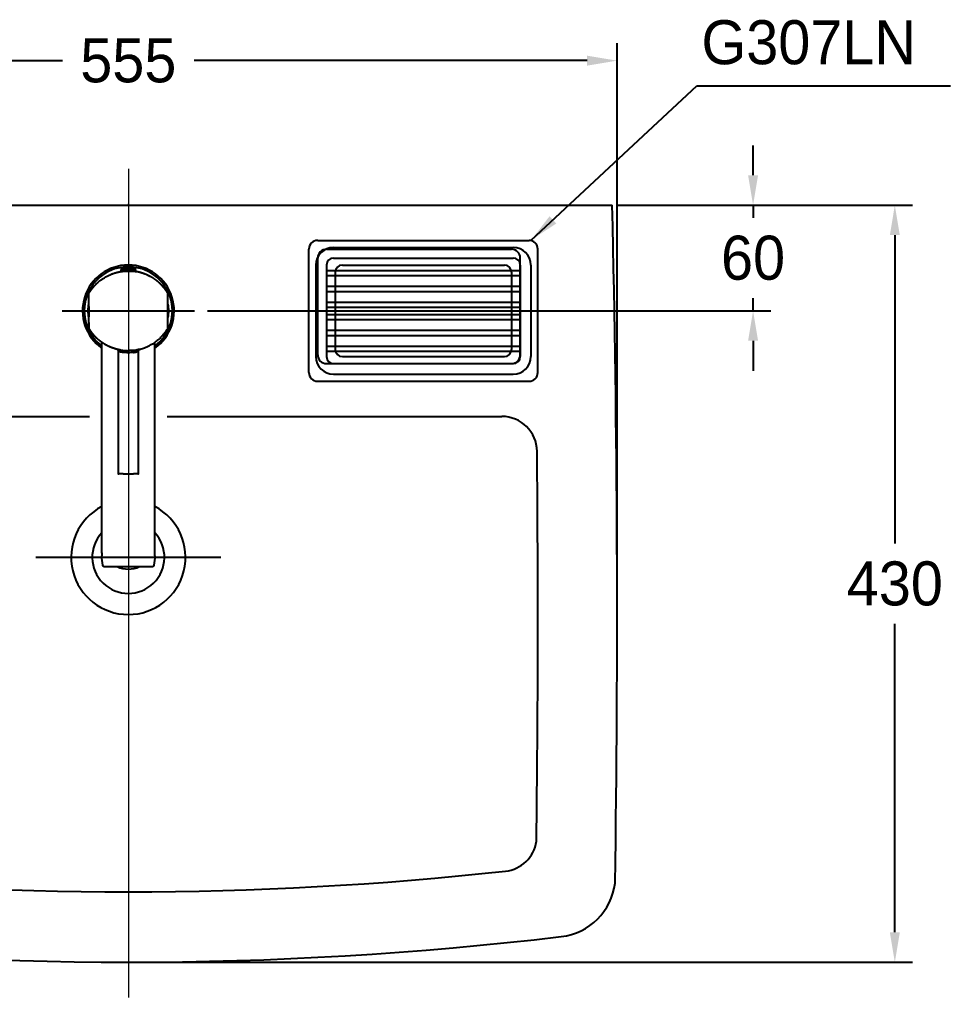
# Model space of a CAD drawing. Header units: millimetres. Extents: x 0 to 3746, y -67 to 2530.
# Drawn here: x 2343 to 2871, y 1362 to 1918 of the extents above; entities that cross this region are included whole.
import ezdxf
from ezdxf.lldxf.tags import DXFTag

# ---------------------------------------------------------------- set-up
doc = ezdxf.new("R2010")
doc.units = ezdxf.units.MM
for name, color, linetype in [('61', 7, 'Continuous'), ('TEXT', 7, 'Continuous'), ('내부선 및 부속', 4, 'Continuous'), ('외형선', 3, 'Continuous'), ('중심선', 1, 'DASHED'), ('치수선', 7, 'Continuous')]:
    doc.layers.add(name, color=color, linetype=linetype)
doc.styles.add('____', font='')
doc.styles.add('타이틀', font='H2GTRM.TTF', dxfattribs={"height": 25})
doc.styles.get('____').set_extended_font_data('굴림')
tags = doc.linetypes.add('DASHED', pattern=[25.72, 12.86, -12.86]).pattern_tags.tags
tags[6:7] = [DXFTag(74, 4), DXFTag(75, 0), DXFTag(340, '0'), DXFTag(46, 0.0), DXFTag(50, 0.0), DXFTag(44, 0.0), DXFTag(45, 0.0)]
tags[4:5] = [DXFTag(74, 4), DXFTag(75, 0), DXFTag(340, '0'), DXFTag(46, 0.0), DXFTag(50, 0.0), DXFTag(44, 0.0), DXFTag(45, 0.0)]
doc.dimstyles.new('MSADIM', dxfattribs={"dimtxt": 33, "dimasz": 17, "dimexe": 10, "dimexo": 7.5, "dimgap": 10, "dimtad": 0, "dimtih": 1, "dimtoh": 1, "dimdec": 0, "dimzin": 1, "dimdsep": 46, "dimtxsty": '____', "dimcen": 11.25, "dimadec": 0, "dimazin": 0, "dimtfac": 1, "dimtdec": 0, "dimtix": 1, "dimtmove": 0, "dimatfit": 3, "dimfxl": 0, "dimtolj": 1, "dimtzin": 1, "dimarcsym": 0})

# ---------------------------------------------------------------- blocks, each defined once
blk = doc.blocks.new('*D1')
at = {"layer": '치수선', "color": 0, "linetype": 'Continuous', "lineweight": -2}
for p, q in [((2127.24, 1584.57), (2127.24, 1904.17)), ((2682.24, 1584.57), (2682.24, 1904.17)), ((2144.24, 1894.17), (2367.36, 1894.17)), ((2665.24, 1894.17), (2442.12, 1894.17))]:
    blk.add_line(p, q, dxfattribs=at)
at = {"layer": '치수선', "color": 0, "linetype": 'Continuous'}
for points in [[(2144.24, 1897), (2144.24, 1891.33), (2127.24, 1894.17)], [(2665.24, 1897), (2665.24, 1891.33), (2682.24, 1894.17)]]:
    blk.add_solid(points, dxfattribs=at)
at = {"layer": '치수선', "color": 0, "linetype": 'Continuous', "insert": (2404.74, 1894.17), "char_height": 25, "attachment_point": 5, "style": '____'}
blk.add_mtext('\\A1;555', dxfattribs=at)
blk = doc.blocks.new('*D2')
at = {"layer": '치수선', "color": 0, "linetype": 'Continuous', "lineweight": -2}
for p, q in [((2681.98, 1812.07), (2849.92, 1812.07)), ((2839.92, 1795.07), (2839.92, 1619.9)), ((2839.92, 1399.07), (2839.92, 1574.24)), ((2412.24, 1382.07), (2849.92, 1382.07))]:
    blk.add_line(p, q, dxfattribs=at)
at = {"layer": '치수선', "color": 0, "linetype": 'Continuous'}
for points in [[(2837.09, 1795.07), (2842.75, 1795.07), (2839.92, 1812.07)], [(2837.09, 1399.07), (2842.75, 1399.07), (2839.92, 1382.07)]]:
    blk.add_solid(points, dxfattribs=at)
at = {"layer": '치수선', "color": 0, "linetype": 'Continuous', "insert": (2839.92, 1597.07), "char_height": 25, "attachment_point": 5, "style": '____'}
blk.add_mtext('\\A1;430', dxfattribs=at)
blk = doc.blocks.new('*D3')
at = {"layer": '치수선', "color": 0, "linetype": 'Continuous', "lineweight": -2}
for p, q in [((2759.44, 1829.07), (2759.44, 1846.07)), ((2681.98, 1812.07), (2769.44, 1812.07)), ((2759.44, 1812.07), (2759.44, 1804.89)), ((2759.44, 1752.07), (2759.44, 1759.25)), ((2449.74, 1752.07), (2769.44, 1752.07)), ((2759.44, 1735.07), (2759.44, 1718.07))]:
    blk.add_line(p, q, dxfattribs=at)
at = {"layer": '치수선', "color": 0, "linetype": 'Continuous'}
for points in [[(2756.6, 1829.07), (2762.27, 1829.07), (2759.44, 1812.07)], [(2756.6, 1735.07), (2762.27, 1735.07), (2759.44, 1752.07)]]:
    blk.add_solid(points, dxfattribs=at)
at = {"layer": '치수선', "color": 0, "linetype": 'Continuous', "insert": (2759.44, 1782.07), "char_height": 25, "attachment_point": 5, "style": '____'}
blk.add_mtext('\\A1;60', dxfattribs=at)

msp = doc.modelspace()

# ---------------------------------------------------------------- linework, layer by layer
at = {"layer": '61', "linetype": 'Continuous', "lineweight": 18}
msp.add_point((2404.74, 1812.7), dxfattribs=at)
msp.add_point((2404.74, 1812.7), dxfattribs=at)
at = {"layer": '내부선 및 부속'}
for p, q in [((2512.24, 1792.07), (2632.24, 1792.07)), ((2507.24, 1717.07), (2507.24, 1787.07)), ((2517.24, 1787.07), (2622.24, 1787.07)), ((2637.24, 1717.07), (2637.24, 1787.07)), ((2512.24, 1727.07), (2512.24, 1782.07)), ((2627.24, 1727.07), (2627.24, 1782.07)), ((2517.24, 1722.07), (2622.24, 1722.07)), ((2512.24, 1712.07), (2632.24, 1712.07)), ((2192.69, 1692.07), (2382.74, 1692.07)), ((2426.74, 1692.07), (2616.79, 1692.07))]:
    msp.add_line(p, q, dxfattribs=at)
at = {"layer": '내부선 및 부속', "linetype": 'Continuous'}
for p, q in [((2521.24, 1788.07), (2623.24, 1788.07)), ((2511.24, 1778.07), (2511.24, 1726.07)), ((2517.24, 1778.07), (2517.24, 1726.07)), ((2521.24, 1782.07), (2623.24, 1782.07)), ((2526.24, 1778.07), (2618.24, 1778.07)), ((2627.24, 1778.07), (2627.24, 1726.07)), ((2633.24, 1778.07), (2633.24, 1726.07)), ((2517.24, 1775.07), (2627.24, 1775.07)), ((2517.24, 1772.07), (2627.24, 1772.07)), ((2522.24, 1774.07), (2522.24, 1730.07)), ((2622.24, 1774.07), (2622.24, 1730.07)), ((2517.24, 1766.07), (2627.24, 1766.07)), ((2517.24, 1763.07), (2627.24, 1763.07)), ((2517.24, 1757.07), (2627.24, 1757.07)), ((2517.24, 1754.07), (2627.24, 1754.07)), ((2517.24, 1750.07), (2627.24, 1750.07)), ((2517.24, 1747.07), (2627.24, 1747.07)), ((2517.24, 1741.07), (2627.24, 1741.07)), ((2517.24, 1738.07), (2627.24, 1738.07)), ((2517.24, 1732.07), (2627.24, 1732.07)), ((2517.24, 1729.07), (2627.24, 1729.07)), ((2521.24, 1722.07), (2623.24, 1722.07)), ((2526.24, 1726.07), (2618.24, 1726.07)), ((2521.24, 1716.07), (2623.24, 1716.07))]:
    msp.add_line(p, q, dxfattribs=at)
at = {"layer": '내부선 및 부속', "linetype": 'Continuous', "extrusion": (-1, 3.06162e-16, 0)}
for p, q in [((2404.74, 1778.07), (2404.74, 1777.07)), ((2400.39, 1775.59), (2400.39, 1774.59)), ((2400.39, 1775.59), (2404.81, 1775.59)), ((2400.39, 1774.59), (2404.81, 1774.59)), ((2401.68, 1774.59), (2401.68, 1774.41)), ((2404.81, 1775.59), (2409.09, 1775.59)), ((2404.81, 1774.69), (2404.81, 1775.59)), ((2404.81, 1774.59), (2409.09, 1774.59)), ((2407.8, 1774.52), (2407.8, 1774.59)), ((2409.09, 1774.59), (2409.09, 1775.59)), ((2389.74, 1614.49), (2389.74, 1734.15)), ((2419.74, 1614.49), (2419.74, 1734.14)), ((2398.89, 1729.24), (2398.89, 1659.92)), ((2410.59, 1659.92), (2410.59, 1729.24)), ((2401.89, 1659.42), (2399.39, 1659.42)), ((2401.89, 1659.42), (2407.59, 1659.42)), ((2410.09, 1659.42), (2407.59, 1659.42)), ((2389.74, 1614.55), (2389.74, 1612.87)), ((2419.74, 1612.87), (2419.74, 1614.55)), ((2390.79, 1606.8), (2404.74, 1606.8)), ((2404.74, 1606.8), (2418.69, 1606.8))]:
    msp.add_line(p, q, dxfattribs=at)
at = {"layer": '내부선 및 부속'}
for centre, radius, start, end in [((2512.24, 1787.07), 5, 90, 180), ((2632.24, 1787.07), 5, 0, 90), ((2517.24, 1782.07), 5, 90, 180), ((2622.24, 1782.07), 5, 0, 90), ((2517.24, 1727.07), 5, 180, 270), ((2622.24, 1727.07), 5, 270, 0), ((2512.24, 1717.07), 5, 180, 270), ((2632.24, 1717.07), 5, 270, 0), ((2616.79, 1672.07), 20, 0.5476, 90), ((-7322.76, 1577.07), 9960, 359.273548, 0.547604), ((2616.65, 1453.68), 20, 276.271, 351.6986), ((2404.74, 3382.07), 1960, 263.72899, 276.27101)]:
    msp.add_arc(centre, radius, start, end, dxfattribs=at)
at = {"layer": '내부선 및 부속', "linetype": 'Continuous'}
for centre, radius, start, end in [((2521.24, 1778.07), 10, 90, 180), ((2623.24, 1778.07), 10, 0, 90), ((2404.74, 1752.07), 26, 90, 234.765), ((2404.74, 1752.07), 26, 305.235, 90), ((2521.24, 1778.07), 4, 90, 180), ((2526.24, 1774.07), 4, 90, 180), ((2618.24, 1774.07), 4, 0, 90), ((2623.24, 1778.07), 4, 0, 90), ((2404.74, 1752.07), 25, 90, 233.1281), ((2404.74, 1756.92), 19.17, 99.7692, 103.1156), ((2404.74, 1756.92), 19.17, 90, 95.2432), ((2404.74, 1752.07), 25, 306.8719, 90), ((2404.74, 1756.92), 19.17, 84.7749, 90), ((2404.74, 1756.92), 19.17, 76.8844, 80.2618), ((2526.24, 1730.07), 4, 180, 270), ((2618.24, 1730.07), 4, 270, 0), ((2521.24, 1726.07), 10, 180, 270), ((2521.24, 1726.07), 4, 180, 270), ((2623.24, 1726.07), 4, 270, 0), ((2623.24, 1726.07), 10, 270, 0), ((2399.39, 1659.92), 0.5, 180, 270), ((2410.09, 1659.92), 0.5, 270, 0), ((2404.74, 1612.07), 32.5, 117.4864, 62.5136), ((2404.74, 1612.07), 20.5, 137.0297, 42.9703)]:
    msp.add_arc(centre, radius, start, end, dxfattribs=at)
at = {"layer": '내부선 및 부속', "linetype": 'Continuous', "extrusion": (0, 0, -1)}
for start, end in [(74.2191, 81.9112), (98.0888, 101.3034), (350.1619, 10.3106), (170.3222, 189.7144)]:
    msp.add_arc((-2404.74, 1752.07), 22.75, start, end, dxfattribs=at)
at = {"layer": '내부선 및 부속', "linetype": 'Continuous'}
for centre, major_axis, ratio, start_param, end_param in [((2404.74, 1756.92), (0, 19.17), 0.015039, 6.054274, 6.283185), ((2404.74, 1614.83), (-11.8, 0), 0.803557, 1.010091, 1.570796), ((2404.74, 1614.83), (-11.8, 0), 0.803557, 1.570796, 2.131502)]:
    msp.add_ellipse(centre, major_axis=major_axis, ratio=ratio, start_param=start_param, end_param=end_param, dxfattribs=at)
at = {"layer": '내부선 및 부속', "linetype": 'Continuous', "extrusion": (0, 0, -1)}
for centre, start_param, end_param in [((2404.74, 1614.55), 1.570796, 1.57082), ((2404.74, 1612.87), 1.308008, 1.570812), ((2404.74, 1612.87), 4.712373, 4.975177)]:
    msp.add_ellipse(centre, major_axis=(0, -20.25), ratio=0.740741, start_param=start_param, end_param=end_param, dxfattribs=at)
at = {"layer": '내부선 및 부속', "linetype": 'Continuous'}
for points, knots in [([(2388.64, 1769.18), (2388.67, 1769.2), (2388.87, 1769.35), (2389.26, 1769.65), (2389.84, 1770.06), (2390.47, 1770.48), (2391.15, 1770.91), (2391.88, 1771.34), (2392.67, 1771.77), (2393.51, 1772.19), (2394.16, 1772.48), (2394.59, 1772.67), (2394.79, 1772.75), (2394.99, 1772.83), (2395.19, 1772.91), (2395.38, 1772.99), (2395.58, 1773.06), (2395.78, 1773.13), (2395.97, 1773.2), (2396.17, 1773.27), (2396.36, 1773.34), (2396.56, 1773.4), (2396.75, 1773.47), (2396.94, 1773.53), (2397.13, 1773.59), (2397.33, 1773.64), (2397.52, 1773.7), (2397.71, 1773.75), (2397.9, 1773.8), (2398.09, 1773.86), (2398.27, 1773.9), (2398.46, 1773.95), (2398.65, 1774), (2398.83, 1774.04), (2399.02, 1774.08), (2399.2, 1774.12), (2399.39, 1774.16), (2399.57, 1774.2), (2399.75, 1774.23), (2399.93, 1774.27), (2400.11, 1774.3), (2400.29, 1774.33), (2400.47, 1774.36), (2400.64, 1774.39), (2400.82, 1774.42), (2401, 1774.45), (2401.17, 1774.47), (2401.34, 1774.49), (2401.52, 1774.51), (2401.69, 1774.54), (2401.86, 1774.56), (2402.03, 1774.57), (2402.19, 1774.59), (2402.36, 1774.61), (2402.53, 1774.62), (2402.69, 1774.63), (2402.86, 1774.65), (2403.02, 1774.66), (2403.18, 1774.67), (2403.34, 1774.68), (2403.5, 1774.69), (2403.66, 1774.69), (2403.82, 1774.7), (2403.97, 1774.7), (2404.13, 1774.71), (2404.28, 1774.71), (2404.44, 1774.71), (2404.59, 1774.71), (2404.69, 1774.71), (2404.74, 1774.71)], [0, 0, 0, 0, 0.005294, 0.043779, 0.084881, 0.128601, 0.174936, 0.223886, 0.275451, 0.329629, 0.386419, 0.398888, 0.411291, 0.423627, 0.435897, 0.4481, 0.460236, 0.472306, 0.48431, 0.496247, 0.508117, 0.519921, 0.531658, 0.543329, 0.554934, 0.566472, 0.577944, 0.589349, 0.600688, 0.611961, 0.623168, 0.634308, 0.645382, 0.65639, 0.667331, 0.678206, 0.689016, 0.699759, 0.710435, 0.721046, 0.73159, 0.742068, 0.752481, 0.762826, 0.773106, 0.78332, 0.793467, 0.803549, 0.813564, 0.823513, 0.833396, 0.843213, 0.852964, 0.862649, 0.872268, 0.88182, 0.891307, 0.900728, 0.910082, 0.919371, 0.928593, 0.93775, 0.946841, 0.955865, 0.964824, 0.973717, 0.982544, 0.991305, 1, 1, 1, 1]), ([(2402.99, 1776.01), (2402.99, 1776.01), (2402.99, 1776.01), (2402.97, 1776.01), (2402.97, 1776.01), (2402.96, 1776.01), (2402.95, 1776.01), (2402.95, 1776.01), (2402.94, 1776.01), (2402.92, 1776), (2402.9, 1776), (2402.86, 1776), (2402.86, 1775.99), (2402.84, 1775.99), (2402.83, 1775.99), (2402.81, 1775.99), (2402.79, 1775.99), (2402.74, 1775.98), (2402.71, 1775.97), (2402.66, 1775.97), (2402.64, 1775.97), (2402.62, 1775.96), (2402.59, 1775.96), (2402.54, 1775.95), (2402.49, 1775.95), (2402.46, 1775.94), (2402.44, 1775.94), (2402.42, 1775.94), (2402.41, 1775.94), (2402.35, 1775.93), (2402.3, 1775.92), (2402.23, 1775.91), (2402.2, 1775.91), (2402.17, 1775.9), (2402.15, 1775.9), (2402.13, 1775.9), (2402.12, 1775.9), (2402.06, 1775.89), (2402.01, 1775.88), (2401.95, 1775.88), (2401.94, 1775.87), (2401.92, 1775.87), (2401.91, 1775.87), (2401.88, 1775.87), (2401.86, 1775.86), (2401.79, 1775.85), (2401.76, 1775.85), (2401.7, 1775.84), (2401.68, 1775.84), (2401.65, 1775.84), (2401.62, 1775.83), (2401.6, 1775.83), (2401.57, 1775.83), (2401.56, 1775.82), (2401.53, 1775.82), (2401.52, 1775.82), (2401.5, 1775.82), (2401.5, 1775.82), (2401.49, 1775.82), (2401.49, 1775.82), (2401.49, 1775.82)], [0, 0, 0, 0, 0.0625, 0.0625, 0.09375, 0.09375, 0.109375, 0.109375, 0.125, 0.125, 0.1875, 0.1875, 0.203125, 0.203125, 0.21875, 0.21875, 0.25, 0.25, 0.3125, 0.3125, 0.328125, 0.328125, 0.34375, 0.375, 0.40625, 0.40625, 0.421875, 0.421875, 0.4375, 0.4375, 0.5, 0.5, 0.53125, 0.53125, 0.546875, 0.546875, 0.5625, 0.5625, 0.625, 0.625, 0.640625, 0.640625, 0.65625, 0.65625, 0.6875, 0.6875, 0.75, 0.75, 0.78125, 0.78125, 0.8125, 0.84375, 0.84375, 0.875, 0.875, 0.9375, 0.9375, 0.96875, 0.96875, 1, 1, 1, 1]), ([(2425.4, 1764.6), (2425.38, 1764.63), (2425.34, 1764.68), (2425.28, 1764.76), (2425.22, 1764.84), (2425.15, 1764.92), (2425.09, 1765), (2425.02, 1765.09), (2424.95, 1765.17), (2424.88, 1765.25), (2424.81, 1765.33), (2424.74, 1765.42), (2424.67, 1765.5), (2424.6, 1765.58), (2424.53, 1765.67), (2424.46, 1765.75), (2424.38, 1765.83), (2424.31, 1765.92), (2424.24, 1766), (2424.16, 1766.08), (2424.08, 1766.17), (2424.01, 1766.25), (2423.93, 1766.34), (2423.85, 1766.42), (2423.77, 1766.5), (2423.69, 1766.59), (2423.61, 1766.67), (2423.53, 1766.75), (2423.45, 1766.84), (2423.37, 1766.92), (2423.29, 1767.01), (2423.2, 1767.09), (2423.12, 1767.17), (2423.03, 1767.26), (2422.95, 1767.34), (2422.86, 1767.42), (2422.73, 1767.55), (2422.54, 1767.73), (2422.3, 1767.94), (2422.06, 1768.16), (2421.82, 1768.37), (2421.58, 1768.58), (2421.33, 1768.78), (2421.08, 1768.99), (2420.83, 1769.18), (2420.58, 1769.38), (2420.32, 1769.57), (2420.06, 1769.76), (2419.8, 1769.95), (2419.53, 1770.13), (2419.27, 1770.31), (2419, 1770.49), (2418.73, 1770.66), (2418.45, 1770.84), (2418.18, 1771), (2417.9, 1771.17), (2417.62, 1771.33), (2417.43, 1771.43), (2417.33, 1771.49), (2417.33, 1771.49), (2417.32, 1771.49), (2417.32, 1771.49), (2417.31, 1771.5), (2417.31, 1771.5), (2417.3, 1771.5), (2417.29, 1771.51), (2417.28, 1771.51), (2417.27, 1771.52), (2417.26, 1771.53), (2417.25, 1771.53), (2417.23, 1771.54), (2417.22, 1771.55), (2417.21, 1771.55), (2417.19, 1771.56), (2417.17, 1771.57), (2417.16, 1771.58), (2417.14, 1771.59), (2417.12, 1771.6), (2417.1, 1771.61), (2417.08, 1771.62), (2417.06, 1771.63), (2417.04, 1771.65), (2417.01, 1771.66), (2416.99, 1771.67), (2416.96, 1771.69), (2416.94, 1771.7), (2416.91, 1771.71), (2416.88, 1771.73), (2416.85, 1771.74), (2416.82, 1771.76), (2416.79, 1771.77), (2416.76, 1771.79), (2416.73, 1771.81), (2416.7, 1771.82), (2416.66, 1771.84), (2416.63, 1771.86), (2416.59, 1771.88), (2416.55, 1771.9), (2416.52, 1771.92), (2416.48, 1771.94), (2416.44, 1771.96), (2416.4, 1771.98), (2416.36, 1772), (2416.31, 1772.02), (2416.27, 1772.04), (2416.23, 1772.06), (2416.18, 1772.08), (2416.13, 1772.1), (2416.09, 1772.13), (2416.04, 1772.15), (2415.99, 1772.17), (2415.94, 1772.2), (2415.89, 1772.22), (2415.84, 1772.25), (2415.79, 1772.27), (2415.73, 1772.3), (2415.68, 1772.32), (2415.62, 1772.35), (2415.57, 1772.37), (2415.51, 1772.4), (2415.45, 1772.42), (2415.39, 1772.45), (2415.33, 1772.48), (2415.27, 1772.5), (2415.21, 1772.53), (2415.14, 1772.56), (2415.08, 1772.59), (2415.01, 1772.61), (2414.95, 1772.64), (2414.88, 1772.67), (2414.81, 1772.7), (2414.74, 1772.73), (2414.67, 1772.76), (2414.6, 1772.79), (2414.53, 1772.82), (2414.46, 1772.84), (2414.39, 1772.87), (2414.31, 1772.9), (2414.23, 1772.93), (2414.16, 1772.96), (2414.08, 1772.99), (2414, 1773.02), (2413.92, 1773.05), (2413.84, 1773.08), (2413.76, 1773.11), (2413.67, 1773.14), (2413.59, 1773.17), (2413.51, 1773.2), (2413.42, 1773.24), (2413.33, 1773.27), (2413.24, 1773.3), (2413.15, 1773.33), (2413.06, 1773.36), (2412.97, 1773.39), (2412.88, 1773.42), (2412.79, 1773.45), (2412.69, 1773.48), (2412.6, 1773.51), (2412.5, 1773.54), (2412.4, 1773.57), (2412.31, 1773.6), (2412.21, 1773.63), (2412.11, 1773.66), (2412, 1773.69), (2411.9, 1773.72), (2411.8, 1773.75), (2411.69, 1773.78), (2411.59, 1773.81), (2411.48, 1773.83), (2411.37, 1773.86), (2411.26, 1773.89), (2411.15, 1773.92), (2411.04, 1773.95), (2410.93, 1773.97), (2410.81, 1774), (2410.7, 1774.03), (2410.58, 1774.06), (2410.47, 1774.08), (2410.35, 1774.11), (2410.23, 1774.13), (2410.11, 1774.16), (2409.99, 1774.18), (2409.87, 1774.21), (2409.74, 1774.23), (2409.62, 1774.26), (2409.49, 1774.28), (2409.37, 1774.3), (2409.24, 1774.33), (2409.11, 1774.35), (2408.98, 1774.37), (2408.85, 1774.39), (2408.72, 1774.41), (2408.58, 1774.43), (2408.45, 1774.45), (2408.32, 1774.47), (2408.18, 1774.49), (2408.04, 1774.51), (2407.9, 1774.52), (2407.76, 1774.54), (2407.62, 1774.56), (2407.48, 1774.57), (2407.34, 1774.59), (2407.19, 1774.6), (2407.05, 1774.61), (2406.9, 1774.63), (2406.75, 1774.64), (2406.61, 1774.65), (2406.46, 1774.66), (2406.31, 1774.67), (2406.15, 1774.68), (2406, 1774.68), (2405.85, 1774.69), (2405.69, 1774.7), (2405.54, 1774.7), (2405.38, 1774.71), (2405.22, 1774.71), (2405.06, 1774.71), (2404.9, 1774.71), (2404.79, 1774.71), (2404.74, 1774.71)], [0, 0, 0, 0, 0.003831, 0.008206, 0.012603, 0.017022, 0.021464, 0.025928, 0.030415, 0.034923, 0.039454, 0.044007, 0.048582, 0.053178, 0.057796, 0.062435, 0.067096, 0.071779, 0.076482, 0.081207, 0.085952, 0.090718, 0.095505, 0.100312, 0.105139, 0.109986, 0.114852, 0.119738, 0.124643, 0.129567, 0.13451, 0.139471, 0.144451, 0.149448, 0.154463, 0.159496, 0.164547, 0.178082, 0.191602, 0.205107, 0.218601, 0.232085, 0.245563, 0.259036, 0.272507, 0.285978, 0.299452, 0.312931, 0.326419, 0.339917, 0.35343, 0.366961, 0.38051, 0.394075, 0.407654, 0.421243, 0.43484, 0.448442, 0.448554, 0.448708, 0.448903, 0.44914, 0.449419, 0.44974, 0.450102, 0.450506, 0.450952, 0.451439, 0.451968, 0.452539, 0.453152, 0.453806, 0.454502, 0.455239, 0.456019, 0.45684, 0.457702, 0.458607, 0.459553, 0.460541, 0.46157, 0.462641, 0.463754, 0.464909, 0.466105, 0.467343, 0.468622, 0.469943, 0.471306, 0.47271, 0.474156, 0.475644, 0.477173, 0.478744, 0.480356, 0.48201, 0.483706, 0.485443, 0.487221, 0.489041, 0.490903, 0.492805, 0.49475, 0.496735, 0.498762, 0.50083, 0.50294, 0.50509, 0.507282, 0.509515, 0.51179, 0.514105, 0.516461, 0.518859, 0.521298, 0.523777, 0.526298, 0.52886, 0.531463, 0.534107, 0.536792, 0.539518, 0.542285, 0.545093, 0.547942, 0.550832, 0.553764, 0.556736, 0.559749, 0.562803, 0.565898, 0.569034, 0.572211, 0.575429, 0.578689, 0.581989, 0.58533, 0.588713, 0.592136, 0.5956, 0.599106, 0.602652, 0.606239, 0.609868, 0.613537, 0.617247, 0.620999, 0.624791, 0.628624, 0.632499, 0.636414, 0.64037, 0.644367, 0.648406, 0.652485, 0.656605, 0.660767, 0.664969, 0.669212, 0.673496, 0.677822, 0.682188, 0.686596, 0.691044, 0.695534, 0.700064, 0.704636, 0.709249, 0.713903, 0.718598, 0.723335, 0.728112, 0.732931, 0.737791, 0.742692, 0.747635, 0.752619, 0.757644, 0.762711, 0.767819, 0.772969, 0.77816, 0.783393, 0.788667, 0.793983, 0.799341, 0.804741, 0.810182, 0.815665, 0.821191, 0.826758, 0.832367, 0.838018, 0.843712, 0.849448, 0.855226, 0.861047, 0.86691, 0.872815, 0.878763, 0.884754, 0.890788, 0.896864, 0.902984, 0.909146, 0.915352, 0.921601, 0.927893, 0.934229, 0.940608, 0.947031, 0.953498, 0.960008, 0.966563, 0.973162, 0.979805, 0.986492, 0.993224, 1, 1, 1, 1]), ([(2404.74, 1774.71), (2404.74, 1774.71), (2404.74, 1774.69), (2404.74, 1774.55), (2404.74, 1774.34), (2404.74, 1774.19), (2404.74, 1774.11)], [0, 0, 0, 0, 0.249645, 0.499764, 0.749882, 1, 1, 1, 1]), ([(2407.99, 1775.82), (2407.99, 1775.82), (2407.99, 1775.82), (2407.97, 1775.82), (2407.97, 1775.82), (2407.96, 1775.82), (2407.95, 1775.82), (2407.95, 1775.82), (2407.94, 1775.82), (2407.92, 1775.83), (2407.9, 1775.83), (2407.86, 1775.83), (2407.86, 1775.83), (2407.84, 1775.84), (2407.83, 1775.84), (2407.81, 1775.84), (2407.79, 1775.84), (2407.74, 1775.85), (2407.71, 1775.85), (2407.65, 1775.86), (2407.64, 1775.86), (2407.62, 1775.87), (2407.59, 1775.87), (2407.54, 1775.88), (2407.49, 1775.88), (2407.46, 1775.89), (2407.44, 1775.89), (2407.42, 1775.89), (2407.41, 1775.89), (2407.35, 1775.9), (2407.3, 1775.91), (2407.23, 1775.92), (2407.2, 1775.92), (2407.17, 1775.93), (2407.15, 1775.93), (2407.13, 1775.93), (2407.12, 1775.93), (2407.06, 1775.94), (2407.01, 1775.95), (2406.95, 1775.95), (2406.94, 1775.95), (2406.92, 1775.96), (2406.91, 1775.96), (2406.88, 1775.96), (2406.85, 1775.97), (2406.79, 1775.97), (2406.75, 1775.98), (2406.7, 1775.99), (2406.68, 1775.99), (2406.65, 1775.99), (2406.62, 1776), (2406.6, 1776), (2406.57, 1776), (2406.56, 1776), (2406.53, 1776.01), (2406.52, 1776.01), (2406.5, 1776.01), (2406.5, 1776.01), (2406.49, 1776.01), (2406.49, 1776.01), (2406.49, 1776.01)], [0, 0, 0, 0, 0.0625, 0.0625, 0.09375, 0.09375, 0.109375, 0.109375, 0.125, 0.125, 0.1875, 0.1875, 0.203125, 0.203125, 0.21875, 0.21875, 0.25, 0.25, 0.3125, 0.3125, 0.328125, 0.328125, 0.34375, 0.375, 0.40625, 0.40625, 0.421875, 0.421875, 0.4375, 0.4375, 0.5, 0.5, 0.53125, 0.53125, 0.546875, 0.546875, 0.5625, 0.5625, 0.625, 0.625, 0.640625, 0.640625, 0.65625, 0.65625, 0.6875, 0.6875, 0.75, 0.75, 0.78125, 0.78125, 0.8125, 0.84375, 0.84375, 0.875, 0.875, 0.9375, 0.9375, 0.96875, 0.96875, 1, 1, 1, 1]), ([(2388.65, 1769.16), (2388.5, 1769.05), (2387.64, 1768.42), (2386.12, 1766.99), (2384.14, 1764.79), (2382.96, 1763.09), (2382.4, 1762.18)], [0, 0, 0, 0, 0.059469, 0.340099, 0.661695, 1, 1, 1, 1]), ([(2382.37, 1756.23), (2382.37, 1756.24), (2382.37, 1756.28), (2382.37, 1756.34), (2382.37, 1756.39), (2382.37, 1756.44), (2382.37, 1756.5), (2382.37, 1756.55), (2382.37, 1756.61), (2382.37, 1756.66), (2382.37, 1756.72), (2382.37, 1756.78), (2382.37, 1756.83), (2382.37, 1756.89), (2382.37, 1756.94), (2382.37, 1757), (2382.37, 1757.06), (2382.37, 1757.11), (2382.37, 1757.17), (2382.37, 1757.23), (2382.37, 1757.29), (2382.37, 1757.34), (2382.37, 1757.4), (2382.37, 1757.46), (2382.37, 1757.52), (2382.37, 1757.58), (2382.37, 1757.63), (2382.37, 1757.69), (2382.37, 1757.75), (2382.37, 1757.81), (2382.37, 1757.87), (2382.37, 1757.93), (2382.37, 1757.99), (2382.37, 1758.05), (2382.37, 1758.11), (2382.37, 1758.17), (2382.37, 1758.23), (2382.37, 1758.29), (2382.37, 1758.35), (2382.37, 1758.41), (2382.37, 1758.47), (2382.37, 1758.53), (2382.37, 1758.59), (2382.37, 1758.65), (2382.38, 1758.72), (2382.38, 1758.78), (2382.38, 1758.84), (2382.38, 1758.9), (2382.38, 1758.96), (2382.38, 1759.02), (2382.38, 1759.09), (2382.38, 1759.15), (2382.38, 1759.21), (2382.38, 1759.27), (2382.38, 1759.34), (2382.38, 1759.4), (2382.38, 1759.46), (2382.38, 1759.53), (2382.38, 1759.59), (2382.38, 1759.65), (2382.38, 1759.72), (2382.38, 1759.78), (2382.38, 1759.85), (2382.38, 1759.91), (2382.38, 1759.97), (2382.38, 1760.04), (2382.38, 1760.1), (2382.38, 1760.17), (2382.38, 1760.23), (2382.38, 1760.3), (2382.38, 1760.36), (2382.38, 1760.43), (2382.38, 1760.49), (2382.38, 1760.56), (2382.38, 1760.62), (2382.38, 1760.69), (2382.38, 1760.75), (2382.38, 1760.82), (2382.38, 1760.89), (2382.39, 1760.95), (2382.39, 1761.02), (2382.39, 1761.08), (2382.39, 1761.15), (2382.39, 1761.22), (2382.39, 1761.28), (2382.39, 1761.35), (2382.39, 1761.42), (2382.39, 1761.48), (2382.39, 1761.55), (2382.39, 1761.62), (2382.39, 1761.69), (2382.39, 1761.75), (2382.39, 1761.82), (2382.39, 1761.89), (2382.39, 1761.96), (2382.39, 1762.02), (2382.39, 1762.09), (2382.39, 1762.14), (2382.39, 1762.16)], [0, 0, 0, 0, 0.01106, 0.022107, 0.033141, 0.044161, 0.055168, 0.066161, 0.077142, 0.088108, 0.099062, 0.110002, 0.120929, 0.131842, 0.142743, 0.153629, 0.164502, 0.175362, 0.186209, 0.197042, 0.207861, 0.218667, 0.22946, 0.240239, 0.251005, 0.261757, 0.272496, 0.283222, 0.293933, 0.304632, 0.315316, 0.325988, 0.336645, 0.34729, 0.35792, 0.368537, 0.379141, 0.389731, 0.400307, 0.41087, 0.421419, 0.431955, 0.442477, 0.452985, 0.46348, 0.473961, 0.484429, 0.494882, 0.505322, 0.515749, 0.526162, 0.536561, 0.546946, 0.557318, 0.567676, 0.578021, 0.588351, 0.598668, 0.608971, 0.619261, 0.629536, 0.639798, 0.650046, 0.660281, 0.670501, 0.680708, 0.690901, 0.70108, 0.711246, 0.721397, 0.731535, 0.741659, 0.751769, 0.761865, 0.771948, 0.782016, 0.792071, 0.802111, 0.812138, 0.822151, 0.83215, 0.842135, 0.852107, 0.862064, 0.872007, 0.881937, 0.891852, 0.901754, 0.911641, 0.921515, 0.931375, 0.94122, 0.951052, 0.96087, 0.970673, 0.980463, 0.990238, 1, 1, 1, 1]), ([(2382.39, 1762.18), (2382.39, 1762.18), (2382.39, 1762.18), (2382.39, 1762.17), (2382.39, 1762.17), (2382.39, 1762.16)], [0, 0, 0, 0, 0.5, 0.5, 1, 1, 1, 1]), ([(2427.09, 1762.18), (2427.09, 1762.18), (2427.09, 1762.18), (2427.09, 1762.17), (2427.09, 1762.17), (2427.09, 1762.16)], [0, 0, 0, 0, 0.5, 0.5, 1, 1, 1, 1]), ([(2427.12, 1756.23), (2427.12, 1756.25), (2427.12, 1756.3), (2427.12, 1756.37), (2427.11, 1756.44), (2427.11, 1756.52), (2427.11, 1756.59), (2427.11, 1756.67), (2427.11, 1756.74), (2427.11, 1756.82), (2427.11, 1756.9), (2427.11, 1756.98), (2427.11, 1757.06), (2427.11, 1757.14), (2427.11, 1757.22), (2427.11, 1757.31), (2427.11, 1757.39), (2427.11, 1757.54), (2427.11, 1757.76), (2427.11, 1758.05), (2427.11, 1758.37), (2427.1, 1758.72), (2427.1, 1758.99), (2427.1, 1759.19), (2427.1, 1759.29), (2427.1, 1759.4), (2427.1, 1759.5), (2427.1, 1759.61), (2427.1, 1759.72), (2427.1, 1759.83), (2427.1, 1759.94), (2427.1, 1760.05), (2427.1, 1760.16), (2427.1, 1760.28), (2427.1, 1760.39), (2427.1, 1760.51), (2427.1, 1760.63), (2427.1, 1760.75), (2427.1, 1760.87), (2427.1, 1760.99), (2427.09, 1761.12), (2427.09, 1761.24), (2427.09, 1761.37), (2427.09, 1761.5), (2427.09, 1761.63), (2427.09, 1761.76), (2427.09, 1761.89), (2427.09, 1762.02), (2427.09, 1762.11), (2427.09, 1762.16)], [0, 0, 0, 0, 0.014424, 0.028955, 0.043594, 0.058341, 0.073195, 0.088159, 0.103231, 0.118413, 0.133705, 0.149107, 0.164619, 0.180242, 0.195977, 0.211824, 0.227784, 0.243856, 0.293519, 0.346524, 0.402886, 0.462621, 0.525749, 0.542815, 0.559972, 0.57722, 0.594561, 0.611993, 0.629518, 0.647136, 0.664847, 0.682651, 0.700549, 0.718541, 0.736628, 0.75481, 0.773087, 0.79146, 0.809929, 0.828495, 0.847157, 0.865917, 0.884775, 0.903731, 0.922786, 0.941939, 0.961193, 0.980546, 1, 1, 1, 1]), ([(2382.36, 1755.05), (2382.36, 1755.1), (2382.36, 1755.19), (2382.36, 1755.33), (2382.36, 1755.47), (2382.36, 1755.62), (2382.36, 1755.77), (2382.37, 1755.92), (2382.37, 1756.07), (2382.37, 1756.17), (2382.37, 1756.23)], [0, 0, 0, 0, 0.117598, 0.237295, 0.359099, 0.483017, 0.609058, 0.737229, 0.86754, 1, 1, 1, 1]), ([(2427.12, 1755.05), (2427.12, 1755.08), (2427.12, 1755.14), (2427.12, 1755.24), (2427.12, 1755.33), (2427.12, 1755.42), (2427.12, 1755.52), (2427.12, 1755.61), (2427.12, 1755.71), (2427.12, 1755.81), (2427.12, 1755.91), (2427.12, 1756.02), (2427.12, 1756.12), (2427.12, 1756.19), (2427.12, 1756.23)], [0, 0, 0, 0, 0.077366, 0.155805, 0.23532, 0.315915, 0.397592, 0.480357, 0.564212, 0.649162, 0.735212, 0.822365, 0.910626, 1, 1, 1, 1]), ([(2382.38, 1748.09), (2382.38, 1748.11), (2382.38, 1748.16), (2382.38, 1748.22), (2382.38, 1748.29), (2382.38, 1748.37), (2382.38, 1748.44), (2382.37, 1748.51), (2382.37, 1748.59), (2382.37, 1748.66), (2382.37, 1748.73), (2382.37, 1748.8), (2382.37, 1748.87), (2382.37, 1748.91), (2382.37, 1748.93)], [0, 0, 0, 0, 0.081189, 0.16369, 0.247504, 0.33263, 0.41907, 0.506823, 0.59485, 0.680544, 0.763905, 0.844934, 0.923632, 1, 1, 1, 1]), ([(2382.38, 1745.51), (2382.38, 1745.52), (2382.38, 1745.56), (2382.38, 1745.62), (2382.38, 1745.67), (2382.38, 1745.73), (2382.38, 1745.8), (2382.38, 1745.86), (2382.38, 1745.92), (2382.38, 1745.99), (2382.38, 1746.06), (2382.38, 1746.13), (2382.38, 1746.2), (2382.38, 1746.27), (2382.38, 1746.35), (2382.38, 1746.42), (2382.38, 1746.5), (2382.38, 1746.58), (2382.38, 1746.66), (2382.38, 1746.74), (2382.38, 1746.87), (2382.38, 1747.02), (2382.38, 1747.2), (2382.38, 1747.34), (2382.38, 1747.54), (2382.38, 1747.78), (2382.38, 1747.99), (2382.38, 1748.09)], [0, 0, 0, 0, 0.019153, 0.039028, 0.059626, 0.080947, 0.10299, 0.125757, 0.149246, 0.173458, 0.198392, 0.224049, 0.25043, 0.277532, 0.305358, 0.333906, 0.363177, 0.393171, 0.423887, 0.455326, 0.487488, 0.570544, 0.640418, 0.697109, 0.740618, 0.879871, 1, 1, 1, 1]), ([(2382.38, 1745.51), (2382.38, 1745.24), (2382.38, 1744.96), (2382.38, 1744.4), (2382.39, 1744.11), (2382.39, 1743.22), (2382.39, 1742.6), (2382.39, 1741.96)], [0, 0, 0, 0, 0.25, 0.25, 0.5, 0.5, 1, 1, 1, 1]), ([(2427.09, 1741.96), (2427.09, 1742.6), (2427.09, 1743.22), (2427.09, 1744.11), (2427.1, 1744.4), (2427.1, 1744.96), (2427.1, 1745.24), (2427.1, 1745.51)], [0, 0, 0, 0, 0.5, 0.5, 0.75, 0.75, 1, 1, 1, 1]), ([(2427.1, 1748.09), (2427.1, 1748.11), (2427.1, 1748.16), (2427.1, 1748.24), (2427.1, 1748.31), (2427.11, 1748.38), (2427.11, 1748.45), (2427.11, 1748.51), (2427.11, 1748.58), (2427.11, 1748.65), (2427.11, 1748.7), (2427.11, 1748.72)], [0, 0, 0, 0, 0.124337, 0.243653, 0.357942, 0.467199, 0.571421, 0.670601, 0.780507, 0.890441, 1, 1, 1, 1]), ([(2427.1, 1745.51), (2427.1, 1745.52), (2427.1, 1745.56), (2427.1, 1745.62), (2427.1, 1745.68), (2427.1, 1745.73), (2427.1, 1745.79), (2427.1, 1745.84), (2427.1, 1745.9), (2427.1, 1745.95), (2427.1, 1746), (2427.1, 1746.06), (2427.1, 1746.11), (2427.1, 1746.16), (2427.1, 1746.21), (2427.1, 1746.26), (2427.1, 1746.31), (2427.1, 1746.36), (2427.1, 1746.41), (2427.1, 1746.46), (2427.1, 1746.51), (2427.1, 1746.56), (2427.1, 1746.6), (2427.1, 1746.65), (2427.1, 1746.7), (2427.1, 1746.74), (2427.1, 1746.79), (2427.1, 1746.91), (2427.1, 1747.09), (2427.1, 1747.35), (2427.1, 1747.6), (2427.1, 1747.84), (2427.1, 1748.01), (2427.1, 1748.09)], [0, 0, 0, 0, 0.020289, 0.040466, 0.060532, 0.080487, 0.10033, 0.120063, 0.139686, 0.159198, 0.178601, 0.197893, 0.217076, 0.23615, 0.255114, 0.27397, 0.292716, 0.311354, 0.329884, 0.348306, 0.366619, 0.384825, 0.402923, 0.420914, 0.438798, 0.456574, 0.474244, 0.491806, 0.594173, 0.696139, 0.797743, 0.899018, 1, 1, 1, 1]), ([(2400.14, 1729.83), (2400.11, 1729.84), (2400.06, 1729.85), (2399.97, 1729.86), (2399.89, 1729.88), (2399.81, 1729.89), (2399.73, 1729.91), (2399.65, 1729.92), (2399.57, 1729.94), (2399.49, 1729.96), (2399.41, 1729.97), (2399.32, 1729.99), (2399.24, 1730.01), (2399.16, 1730.02), (2399.07, 1730.04), (2398.99, 1730.06), (2398.91, 1730.08), (2398.82, 1730.1), (2398.74, 1730.12), (2398.65, 1730.14), (2398.57, 1730.16), (2398.48, 1730.18), (2398.4, 1730.2), (2398.31, 1730.22), (2398.23, 1730.24), (2398.14, 1730.27), (2398.06, 1730.29), (2397.97, 1730.31), (2397.88, 1730.33), (2397.8, 1730.36), (2397.71, 1730.38), (2397.62, 1730.41), (2397.53, 1730.43), (2397.45, 1730.46), (2397.36, 1730.48), (2397.27, 1730.51), (2397.18, 1730.53), (2397.09, 1730.56), (2397, 1730.59), (2396.91, 1730.62), (2396.83, 1730.64), (2396.74, 1730.67), (2396.65, 1730.7), (2396.56, 1730.73), (2396.47, 1730.76), (2396.38, 1730.79), (2396.29, 1730.82), (2396.2, 1730.85), (2396.1, 1730.88), (2396.01, 1730.91), (2395.92, 1730.95), (2395.83, 1730.98), (2395.74, 1731.01), (2395.65, 1731.05), (2395.56, 1731.08), (2395.46, 1731.11), (2395.37, 1731.15), (2395.28, 1731.18), (2395.19, 1731.22), (2395.09, 1731.26), (2395, 1731.29), (2394.91, 1731.33), (2394.81, 1731.37), (2394.72, 1731.41), (2394.63, 1731.44), (2394.53, 1731.48), (2394.44, 1731.52), (2394.35, 1731.56), (2394.25, 1731.6), (2394.16, 1731.65), (2394.06, 1731.69), (2393.97, 1731.73), (2393.87, 1731.77), (2393.78, 1731.81), (2393.68, 1731.86), (2393.59, 1731.9), (2393.49, 1731.95), (2393.4, 1731.99), (2393.3, 1732.04), (2393.21, 1732.08), (2393.11, 1732.13), (2393.02, 1732.18), (2392.92, 1732.23), (2392.83, 1732.28), (2392.73, 1732.32), (2392.63, 1732.37), (2392.54, 1732.42), (2392.44, 1732.47), (2392.34, 1732.53), (2392.25, 1732.58), (2392.15, 1732.63), (2392.06, 1732.68), (2391.96, 1732.74), (2391.86, 1732.79), (2391.77, 1732.84), (2391.67, 1732.9), (2391.57, 1732.96), (2391.48, 1733.01), (2391.38, 1733.07), (2391.28, 1733.13), (2391.19, 1733.18), (2391.09, 1733.24), (2390.99, 1733.3), (2390.9, 1733.36), (2390.8, 1733.42), (2390.7, 1733.48), (2390.61, 1733.55), (2390.51, 1733.61), (2390.38, 1733.69), (2390.21, 1733.81), (2390.01, 1733.94), (2389.81, 1734.08), (2389.61, 1734.22), (2389.41, 1734.36), (2389.22, 1734.5), (2389.03, 1734.64), (2388.85, 1734.78), (2388.66, 1734.92), (2388.48, 1735.06), (2388.3, 1735.21), (2388.12, 1735.35), (2387.95, 1735.5), (2387.78, 1735.64), (2387.61, 1735.79), (2387.44, 1735.93), (2387.27, 1736.08), (2387.11, 1736.23), (2386.95, 1736.37), (2386.79, 1736.52), (2386.64, 1736.67), (2386.49, 1736.81), (2386.34, 1736.96), (2386.19, 1737.11), (2386.04, 1737.26), (2385.9, 1737.41), (2385.76, 1737.55), (2385.62, 1737.7), (2385.48, 1737.85), (2385.35, 1738), (2385.21, 1738.14), (2385.08, 1738.29), (2384.95, 1738.44), (2384.86, 1738.55), (2384.81, 1738.61), (2384.8, 1738.62)], [0, 0, 0, 0, 0.004511, 0.009039, 0.013585, 0.018149, 0.02273, 0.027329, 0.031946, 0.036581, 0.041233, 0.045904, 0.050591, 0.055297, 0.06002, 0.064761, 0.06952, 0.074297, 0.079091, 0.083903, 0.088733, 0.09358, 0.098446, 0.103329, 0.10823, 0.113148, 0.118084, 0.123038, 0.12801, 0.133, 0.138007, 0.143032, 0.148075, 0.153136, 0.158214, 0.16331, 0.168424, 0.173556, 0.178706, 0.183873, 0.189058, 0.194261, 0.199481, 0.20472, 0.209976, 0.21525, 0.220542, 0.225851, 0.231179, 0.236524, 0.241887, 0.247268, 0.252666, 0.258083, 0.263517, 0.268969, 0.274439, 0.279926, 0.285432, 0.290955, 0.296496, 0.302055, 0.307632, 0.313226, 0.318839, 0.324469, 0.330117, 0.335783, 0.341467, 0.347169, 0.352888, 0.358626, 0.364381, 0.370154, 0.375945, 0.381754, 0.387581, 0.393425, 0.399288, 0.405168, 0.411067, 0.416983, 0.422917, 0.428869, 0.43484, 0.440828, 0.446834, 0.452858, 0.4589, 0.46496, 0.471038, 0.477133, 0.483247, 0.489379, 0.49553, 0.501698, 0.507884, 0.514088, 0.52031, 0.526551, 0.532809, 0.539086, 0.545381, 0.551694, 0.558025, 0.564374, 0.570742, 0.577127, 0.583531, 0.597138, 0.610658, 0.624092, 0.637439, 0.650699, 0.663872, 0.676959, 0.689959, 0.702872, 0.715698, 0.728437, 0.741089, 0.753654, 0.766132, 0.778522, 0.790826, 0.803043, 0.815172, 0.827214, 0.839169, 0.851036, 0.862816, 0.874509, 0.886114, 0.897631, 0.909061, 0.920404, 0.931659, 0.942826, 0.953906, 0.964898, 0.975803, 0.98662, 0.997349, 1, 1, 1, 1]), ([(2422.58, 1736.47), (2422.81, 1736.66), (2423.78, 1737.53), (2425.34, 1739.33), (2426.52, 1741.03), (2427.08, 1741.94)], [0, 0, 0, 0, 0.124211, 0.550866, 1, 1, 1, 1]), ([(2425.41, 1739.52), (2425.45, 1739.57), (2425.5, 1739.63), (2425.82, 1740.05), (2426.09, 1740.42), (2426.6, 1741.18), (2426.85, 1741.57), (2427.09, 1741.96)], [0, 0, 0, 0, 0.070308, 0.070308, 0.535154, 0.535154, 1, 1, 1, 1]), ([(2409.34, 1729.83), (2409.8, 1729.91), (2410.48, 1730.05), (2411.16, 1730.22), (2411.6, 1730.34), (2412.71, 1730.64), (2413.8, 1731.02), (2415.08, 1731.54), (2415.5, 1731.72), (2416.34, 1732.11), (2416.75, 1732.32), (2417.57, 1732.76), (2417.98, 1732.99), (2418.57, 1733.35), (2418.77, 1733.48), (2419.15, 1733.73), (2419.35, 1733.85), (2419.92, 1734.24), (2420.29, 1734.51), (2421.02, 1735.07), (2421.38, 1735.36), (2422.02, 1735.91), (2422.32, 1736.17), (2422.6, 1736.44)], [0, 0, 0, 0, 0.092166, 0.138249, 0.138249, 0.184332, 0.368664, 0.368664, 0.460829, 0.460829, 0.552995, 0.552995, 0.645161, 0.645161, 0.691244, 0.691244, 0.737327, 0.737327, 0.829493, 0.829493, 0.921659, 0.921659, 1, 1, 1, 1]), ([(2400.28, 1729.79), (2400.01, 1729.84), (2399.56, 1729.91), (2399.08, 1729.98), (2398.83, 1729.99), (2398.75, 1729.94), (2398.76, 1729.83), (2398.82, 1729.66), (2398.87, 1729.48), (2398.89, 1729.32), (2398.89, 1729.24), (2398.89, 1729.2)], [0, 0, 0, 0, 0.221729, 0.411898, 0.571636, 0.701862, 0.8045, 0.884003, 0.946486, 0.973878, 1, 1, 1, 1]), ([(2400.49, 1728.65), (2400.48, 1728.65), (2400.46, 1728.66), (2400.44, 1728.66), (2400.41, 1728.67), (2400.39, 1728.68), (2400.36, 1728.68), (2400.34, 1728.69), (2400.31, 1728.7), (2400.29, 1728.7), (2400.27, 1728.71), (2400.24, 1728.72), (2400.22, 1728.72), (2400.19, 1728.73), (2400.17, 1728.74), (2400.15, 1728.74), (2400.12, 1728.75), (2400.1, 1728.75), (2400.08, 1728.76), (2400.06, 1728.77), (2400.03, 1728.77), (2400.01, 1728.78), (2399.99, 1728.79), (2399.97, 1728.8), (2399.95, 1728.8), (2399.92, 1728.81), (2399.9, 1728.82), (2399.88, 1728.82), (2399.86, 1728.83), (2399.84, 1728.84), (2399.82, 1728.84), (2399.8, 1728.85), (2399.78, 1728.86), (2399.76, 1728.86), (2399.74, 1728.87), (2399.72, 1728.88), (2399.69, 1728.89), (2399.64, 1728.9), (2399.59, 1728.92), (2399.54, 1728.94), (2399.49, 1728.96), (2399.44, 1728.98), (2399.39, 1728.99), (2399.35, 1729.01), (2399.31, 1729.03), (2399.27, 1729.04), (2399.23, 1729.06), (2399.19, 1729.07), (2399.14, 1729.09), (2399.1, 1729.11), (2399.05, 1729.13), (2399, 1729.15), (2398.97, 1729.17), (2398.94, 1729.18), (2398.92, 1729.19), (2398.9, 1729.2), (2398.89, 1729.21), (2398.89, 1729.21), (2398.89, 1729.21), (2398.89, 1729.21)], [0, 0, 0, 0, 0.008833, 0.017667, 0.026501, 0.035336, 0.044172, 0.053009, 0.061847, 0.070685, 0.079524, 0.088363, 0.097204, 0.106045, 0.114887, 0.12373, 0.132573, 0.141418, 0.150263, 0.159109, 0.167955, 0.176803, 0.185651, 0.1945, 0.203349, 0.2122, 0.221051, 0.229903, 0.238756, 0.247609, 0.256463, 0.265318, 0.274174, 0.283031, 0.291888, 0.300747, 0.309606, 0.33472, 0.359887, 0.385109, 0.410386, 0.435719, 0.461108, 0.486555, 0.512061, 0.537625, 0.56325, 0.588935, 0.614682, 0.660213, 0.70504, 0.749169, 0.792613, 0.83538, 0.877483, 0.918932, 0.959739, 0.999918, 1, 1, 1, 1]), ([(2400.14, 1729.83), (2400.15, 1729.83), (2400.18, 1729.83), (2400.22, 1729.82), (2400.26, 1729.81), (2400.31, 1729.8), (2400.35, 1729.8), (2400.4, 1729.79), (2400.44, 1729.78), (2400.48, 1729.78), (2400.53, 1729.77), (2400.57, 1729.76), (2400.62, 1729.76), (2400.66, 1729.75), (2400.71, 1729.74), (2400.75, 1729.74), (2400.8, 1729.73), (2400.85, 1729.72), (2400.89, 1729.72), (2400.94, 1729.71), (2400.98, 1729.71), (2401.03, 1729.7), (2401.08, 1729.69), (2401.13, 1729.69), (2401.17, 1729.68), (2401.22, 1729.68), (2401.27, 1729.67), (2401.32, 1729.66), (2401.37, 1729.66), (2401.41, 1729.65), (2401.46, 1729.65), (2401.51, 1729.64), (2401.56, 1729.64), (2401.61, 1729.63), (2401.66, 1729.62), (2401.71, 1729.62), (2401.76, 1729.61), (2401.81, 1729.61), (2401.86, 1729.6), (2401.91, 1729.6), (2401.96, 1729.59), (2402, 1729.59), (2402.01, 1729.59)], [0, 0, 0, 0, 0.023127, 0.046347, 0.06966, 0.093066, 0.116565, 0.140157, 0.163843, 0.187622, 0.211494, 0.235461, 0.259521, 0.283676, 0.307926, 0.332271, 0.356712, 0.381248, 0.405881, 0.43061, 0.455436, 0.48036, 0.505382, 0.530502, 0.555721, 0.58104, 0.606458, 0.631976, 0.657595, 0.683315, 0.709137, 0.73506, 0.761086, 0.787215, 0.813448, 0.839784, 0.866224, 0.892769, 0.919418, 0.946173, 0.973033, 1, 1, 1, 1]), ([(2401.89, 1728.43), (2401.88, 1728.43), (2401.86, 1728.43), (2401.83, 1728.44), (2401.81, 1728.44), (2401.78, 1728.45), (2401.76, 1728.45), (2401.74, 1728.45), (2401.71, 1728.46), (2401.69, 1728.46), (2401.67, 1728.46), (2401.65, 1728.46), (2401.64, 1728.47), (2401.62, 1728.47), (2401.6, 1728.47), (2401.59, 1728.47), (2401.58, 1728.47), (2401.56, 1728.48), (2401.55, 1728.48), (2401.54, 1728.48), (2401.53, 1728.48), (2401.52, 1728.48), (2401.51, 1728.48), (2401.47, 1728.49), (2401.4, 1728.5), (2401.29, 1728.51), (2401.18, 1728.53), (2401.09, 1728.54), (2401.02, 1728.55), (2400.96, 1728.56), (2400.91, 1728.57), (2400.86, 1728.57), (2400.81, 1728.58), (2400.76, 1728.59), (2400.72, 1728.6), (2400.67, 1728.61), (2400.63, 1728.62), (2400.58, 1728.63), (2400.53, 1728.64), (2400.5, 1728.65), (2400.49, 1728.65)], [0, 0, 0, 0, 0.01945, 0.038175, 0.056175, 0.07345, 0.089999, 0.105823, 0.120922, 0.135296, 0.148945, 0.161868, 0.174066, 0.185539, 0.196287, 0.20631, 0.215607, 0.224179, 0.232026, 0.239148, 0.245544, 0.251216, 0.256162, 0.279787, 0.329779, 0.406136, 0.508854, 0.555759, 0.600447, 0.642919, 0.683177, 0.721223, 0.757058, 0.789718, 0.823058, 0.857079, 0.891783, 0.92717, 0.963242, 1, 1, 1, 1]), ([(2407.47, 1729.59), (2407.48, 1729.59), (2407.52, 1729.59), (2407.57, 1729.6), (2407.62, 1729.6), (2407.67, 1729.61), (2407.72, 1729.61), (2407.77, 1729.62), (2407.82, 1729.62), (2407.87, 1729.63), (2407.92, 1729.64), (2407.97, 1729.64), (2408.02, 1729.65), (2408.07, 1729.65), (2408.11, 1729.66), (2408.16, 1729.66), (2408.21, 1729.67), (2408.26, 1729.68), (2408.31, 1729.68), (2408.35, 1729.69), (2408.4, 1729.69), (2408.45, 1729.7), (2408.5, 1729.71), (2408.54, 1729.71), (2408.59, 1729.72), (2408.64, 1729.72), (2408.68, 1729.73), (2408.73, 1729.74), (2408.77, 1729.74), (2408.82, 1729.75), (2408.86, 1729.76), (2408.91, 1729.76), (2408.95, 1729.77), (2409, 1729.78), (2409.04, 1729.78), (2409.09, 1729.79), (2409.13, 1729.8), (2409.17, 1729.8), (2409.22, 1729.81), (2409.26, 1729.82), (2409.3, 1729.83), (2409.33, 1729.83), (2409.34, 1729.83)], [0, 0, 0, 0, 0.026967, 0.053828, 0.080583, 0.107233, 0.133777, 0.160218, 0.186554, 0.212787, 0.238916, 0.264942, 0.290866, 0.316688, 0.342408, 0.368027, 0.393545, 0.418963, 0.444282, 0.469501, 0.494621, 0.519643, 0.544567, 0.569393, 0.594122, 0.618755, 0.643291, 0.667732, 0.692077, 0.716326, 0.740481, 0.764542, 0.788508, 0.812381, 0.836159, 0.859844, 0.883436, 0.906935, 0.930341, 0.953653, 0.976873, 1, 1, 1, 1]), ([(2407.59, 1728.43), (2407.6, 1728.43), (2407.62, 1728.43), (2407.65, 1728.44), (2407.68, 1728.44), (2407.72, 1728.45), (2407.76, 1728.46), (2407.81, 1728.46), (2407.86, 1728.47), (2407.91, 1728.48), (2407.98, 1728.48), (2408.06, 1728.5), (2408.15, 1728.51), (2408.24, 1728.52), (2408.36, 1728.53), (2408.49, 1728.55), (2408.6, 1728.57), (2408.68, 1728.58), (2408.74, 1728.6), (2408.8, 1728.61), (2408.85, 1728.62), (2408.89, 1728.63), (2408.93, 1728.64), (2408.97, 1728.64), (2408.99, 1728.65), (2408.99, 1728.65)], [0, 0, 0, 0, 0.017951, 0.038609, 0.061967, 0.088019, 0.116759, 0.148178, 0.182271, 0.219032, 0.258456, 0.318708, 0.381027, 0.445424, 0.511915, 0.641058, 0.710411, 0.761874, 0.808984, 0.851742, 0.890145, 0.924184, 0.953848, 0.979124, 1, 1, 1, 1]), ([(2408.99, 1728.65), (2409.29, 1728.73), (2409.68, 1728.85), (2410.1, 1728.99), (2410.34, 1729.09), (2410.51, 1729.16), (2410.58, 1729.2), (2410.59, 1729.21), (2410.59, 1729.21)], [0, 0, 0, 0, 0.305063, 0.457595, 0.610126, 0.762658, 0.91519, 1, 1, 1, 1]), ([(2410.59, 1729.2), (2410.59, 1729.33), (2410.62, 1729.55), (2410.74, 1729.83), (2410.86, 1729.99), (2410.94, 1730.07), (2410.98, 1730.1), (2411.01, 1730.12), (2411.07, 1730.18), (2411.1, 1730.2), (2411.02, 1730.19), (2410.74, 1730.11), (2410.15, 1729.97), (2409.57, 1729.86), (2409.2, 1729.79)], [0, 0, 0, 0, 0.069803, 0.125762, 0.165107, 0.178692, 0.188909, 0.193207, 0.207111, 0.310712, 0.426699, 0.581221, 0.772504, 1, 1, 1, 1]), ([(2390.79, 1606.8), (2390.76, 1606.8), (2390.7, 1606.81), (2390.64, 1606.83), (2390.59, 1606.87), (2390.56, 1606.89), (2390.53, 1606.93), (2390.52, 1606.94), (2390.49, 1606.97), (2390.48, 1606.99), (2390.45, 1607.04), (2390.42, 1607.08), (2390.38, 1607.16), (2390.37, 1607.21), (2390.34, 1607.27), (2390.34, 1607.29), (2390.33, 1607.31), (2390.32, 1607.35), (2390.31, 1607.39), (2390.28, 1607.48), (2390.27, 1607.54), (2390.26, 1607.61)], [0, 0, 0, 0, 0.125, 0.25, 0.25, 0.375, 0.375, 0.4375, 0.4375, 0.5, 0.5, 0.625, 0.625, 0.75, 0.75, 0.78125, 0.78125, 0.8125, 0.875, 0.875, 1, 1, 1, 1]), ([(2419.23, 1607.61), (2419.21, 1607.54), (2419.2, 1607.48), (2419.17, 1607.37), (2419.15, 1607.31), (2419.12, 1607.24), (2419.11, 1607.2), (2419.1, 1607.17), (2419.09, 1607.14), (2419.08, 1607.13), (2419.06, 1607.08), (2419.03, 1607.04), (2418.99, 1606.97), (2418.97, 1606.94), (2418.93, 1606.9), (2418.92, 1606.89), (2418.9, 1606.87), (2418.89, 1606.87), (2418.88, 1606.86), (2418.87, 1606.85), (2418.84, 1606.83), (2418.78, 1606.81), (2418.72, 1606.8), (2418.69, 1606.8)], [0, 0, 0, 0, 0.125, 0.125, 0.25, 0.25, 0.3125, 0.34375, 0.34375, 0.375, 0.375, 0.5, 0.5, 0.625, 0.625, 0.6875, 0.6875, 0.71875, 0.71875, 0.75, 0.75, 0.875, 1, 1, 1, 1])]:
    msp.add_open_spline(points, degree=3, knots=knots, dxfattribs=at)
for points, degree in [([(2382.39, 1741.94), (2382.39, 1748.69), (2382.39, 1755.44), (2382.39, 1762.18)], 3), ([(2427.08, 1762.18), (2425.85, 1764.23), (2424.24, 1765.97)], 2), ([(2427.09, 1741.94), (2427.09, 1748.69), (2427.09, 1755.43), (2427.09, 1762.18)], 3), ([(2382.36, 1754.61), (2382.36, 1754.76), (2382.36, 1754.9), (2382.36, 1755.05)], 3), ([(2382.36, 1754.61), (2382.36, 1753.76), (2382.36, 1752.92), (2382.36, 1752.07)], 3), ([(2382.36, 1752.07), (2382.36, 1751.76), (2382.37, 1751.45), (2382.37, 1751.14)], 3), ([(2382.37, 1751.14), (2382.37, 1750.16), (2382.37, 1748.72)], 2), ([(2427.11, 1751.14), (2427.11, 1751.45), (2427.12, 1751.76), (2427.12, 1752.07)], 3), ([(2427.11, 1748.72), (2427.11, 1750.16), (2427.11, 1751.14)], 2), ([(2427.13, 1754.61), (2427.12, 1754.76), (2427.12, 1754.9), (2427.12, 1755.05)], 3), ([(2427.12, 1752.07), (2427.12, 1752.92), (2427.12, 1753.76), (2427.13, 1754.61)], 3), ([(2382.39, 1741.96), (2382.39, 1741.95), (2382.39, 1741.94), (2382.39, 1741.94), (2382.39, 1741.94)], 3), ([(2382.4, 1741.94), (2383.44, 1740.16), (2384.82, 1738.64)], 2), ([(2427.09, 1741.96), (2427.09, 1741.95), (2427.09, 1741.94), (2427.09, 1741.94), (2427.09, 1741.94)], 3), ([(2400.14, 1729.83), (2400.17, 1729.83), (2400.2, 1729.82), (2400.23, 1729.8)], 3), ([(2404.74, 1728.28), (2403.79, 1728.28), (2402.84, 1728.33), (2401.89, 1728.43)], 3), ([(2402.01, 1729.59), (2402.92, 1729.49), (2403.84, 1729.44), (2404.74, 1729.44)], 3), ([(2407.47, 1729.59), (2406.56, 1729.49), (2405.65, 1729.44), (2404.74, 1729.44)], 3), ([(2407.59, 1728.43), (2406.65, 1728.33), (2405.69, 1728.28), (2404.74, 1728.28)], 3), ([(2409.34, 1729.83), (2409.31, 1729.83), (2409.28, 1729.82), (2409.25, 1729.8)], 3)]:
    msp.add_open_spline(points, degree=degree, dxfattribs=at)
msp.add_rational_spline([(2404.74, 1729.44), (2404.74, 1729.3), (2404.74, 1728.85), (2404.74, 1728.28)], [1.00001310391, 0.860378772217, 0.860375242146, 1.0000025137], degree=3, dxfattribs=at)
at = {"layer": '외형선'}
msp.add_line((2130, 1812.07), (2679.48, 1812.07), dxfattribs=at)
for centre, radius, start, end in [((-7317.76, 1577.07), 10000, 359.140394, 1.346575), ((2646.38, 1431.37), 35, 276.7741, 352.9014), ((2404.74, 3465.68), 2083.61, 263.22593, 276.77407)]:
    msp.add_arc(centre, radius, start, end, dxfattribs=at)
at = {"layer": '중심선', "lineweight": 18}
for q in [(2404.74, 1377.07), (2404.74, 1362.07)]:
    msp.add_line((2404.74, 1832.7), q, dxfattribs=at)
at = {"layer": '중심선'}
for p, q in [((2367.24, 1752.07), (2442.24, 1752.07)), ((2352.24, 1612.07), (2457.24, 1612.07))]:
    msp.add_line(p, q, dxfattribs=at)

# ---------------------------------------------------------------- texts
at = {"layer": 'TEXT', "insert": (2730.12, 1917.14), "char_height": 25, "width": 380.4469, "attachment_point": 1, "line_spacing_factor": 0.963855, "style": '타이틀'}
msp.add_mtext('\\A1;G307LN', dxfattribs=at)

# ---------------------------------------------------------------- dimensions: what is measured, and where the dimension line sits
at = {"layer": '치수선', "linetype": 'Continuous'}
dim = msp.add_linear_dim(base=(2127.24, 1894.17), p1=(2682.24, 1577.07), p2=(2127.24, 1577.07), dimstyle='MSADIM', override={"dimtxt": 25}, dxfattribs=at)
dim.commit()
dim.dimension.update_dxf_attribs({"geometry": '*D1', "text_midpoint": (2404.74, 1894.17)})
for base, p1, p2, picture, middle in [((2759.44, 1812.07), (2442.24, 1752.07), (2674.48, 1812.07), '*D3', (2759.44, 1782.07)), ((2839.92, 1382.07), (2674.48, 1812.07), (2404.74, 1382.07), '*D2', (2839.92, 1597.07))]:
    dim = msp.add_linear_dim(base=base, p1=p1, p2=p2, angle=90, dimstyle='MSADIM', override={"dimtxt": 25}, dxfattribs=at)
    dim.commit()
    dim.dimension.update_dxf_attribs({"geometry": picture, "text_midpoint": middle})

# ---------------------------------------------------------------- leaders
msp.add_leader([(2633.37, 1792.17), (2727.51, 1879.85), (2871.49, 1879.85)], dimstyle='MSADIM', override={"dimtxt": 25}, dxfattribs=at)

doc.saveas('drawing.dxf')
